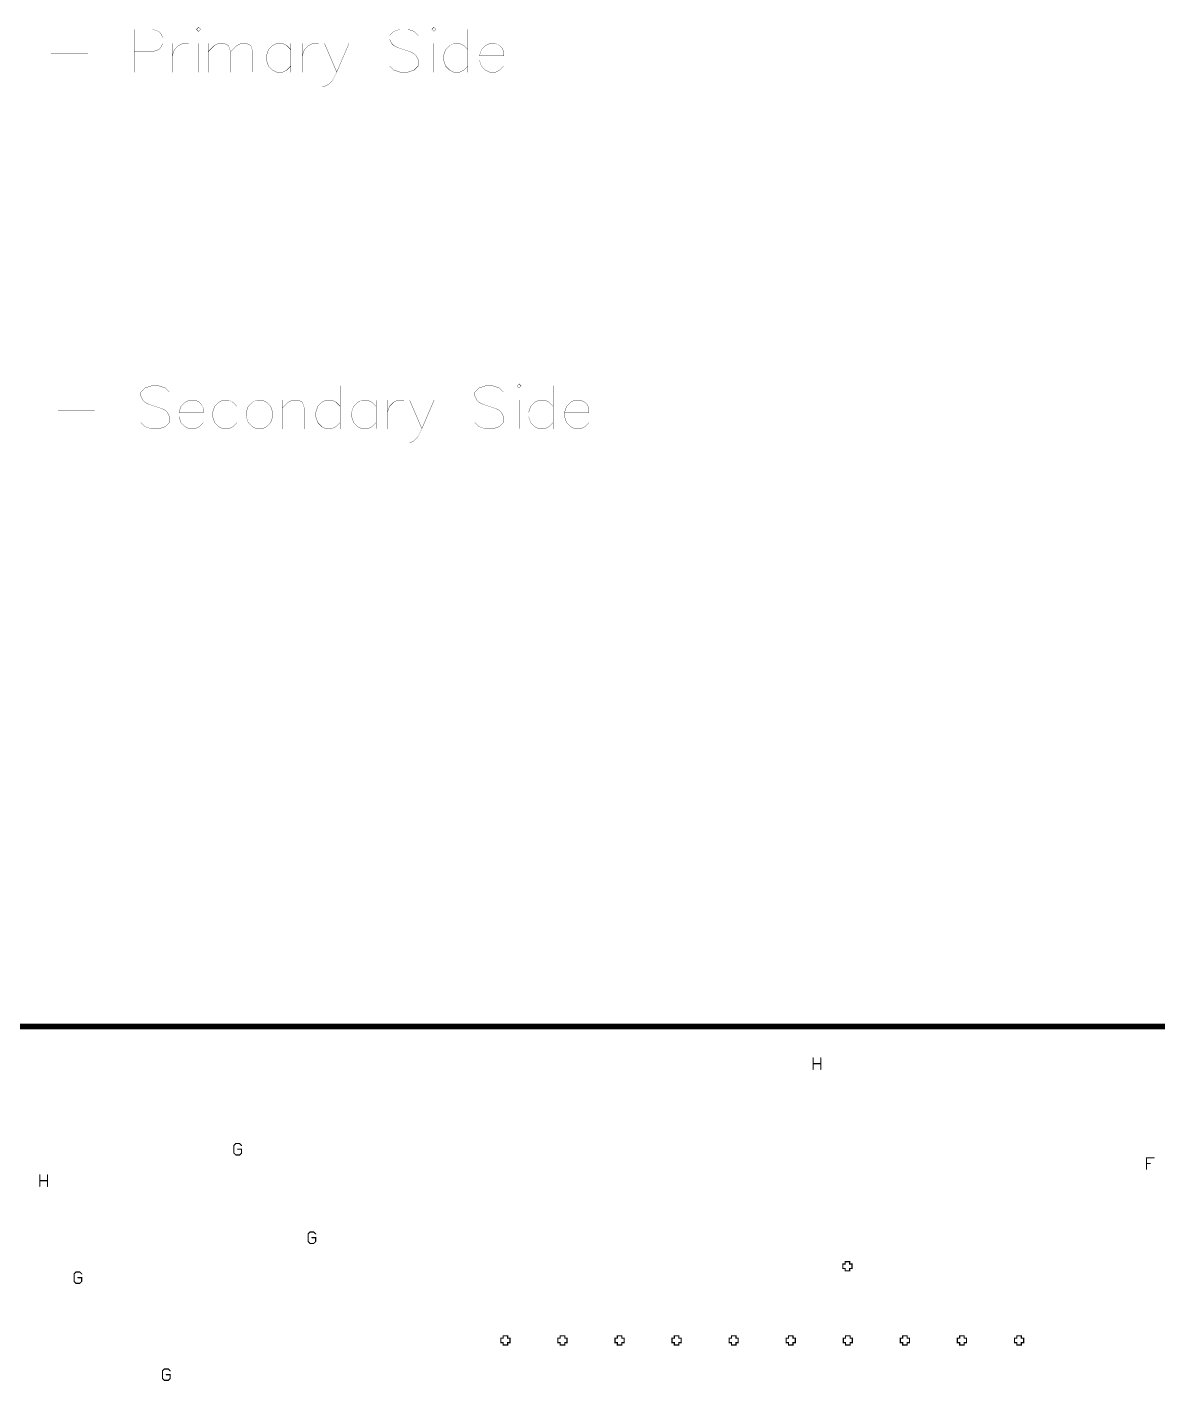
# Model space of a CAD drawing. Extents: x -9.8 to 23.3, y -7.1 to 14.3.
# Drawn here: x 4.498 to 6.479, y 6.579 to 8.952 of the extents above; entities that cross this region are included whole.
import ezdxf

# ---------------------------------------------------------------- set-up
doc = ezdxf.new("R2010")
doc.units = 0
doc.layers.add('2D_LINE_00', color=1, linetype='CONTINUOUS')

# ---------------------------------------------------------------- blocks, each defined once
blk = doc.blocks.new('DRAWING_14')
at = {"layer": '2D_LINE_00', "const_width": 0.01}
blk.add_lwpolyline([(0, 0), (11.23, 0)], dxfattribs=at)
blk = doc.blocks.new('SMOOTH_0$0005')
at = {"const_width": 0.00025}
blk.add_lwpolyline([(-0.0001, 0, 1), (0.0001, 0, 1)], format="xyb", close=True, dxfattribs=at)
blk = doc.blocks.new('DRAWING_3328')
at = {"layer": '2D_LINE_00', "const_width": 0.0005}
blk.add_lwpolyline([(0, 0), (0.06427, 0)], dxfattribs=at)
at = {"layer": '2D_LINE_00'}
for p in [(0, 0), (0.06427, 0)]:
    blk.add_blockref('SMOOTH_0$0005', p, dxfattribs=at)
blk = doc.blocks.new('DRAWING_3329')
at = {"layer": '2D_LINE_00', "const_width": 0.0005}
blk.add_lwpolyline([(0, 0), (-0.00714, 0.00714), (-0.01785, 0.01071), (-0.03213, 0.01071), (-0.04284, 0.00714), (-0.04999, 0), (-0.04999, -0.00714), (-0.04641, -0.01428), (-0.04284, -0.01786), (-0.0357, -0.02143), (-0.01428, -0.02857), (-0.00714, -0.03214), (-0.00357, -0.03571), (0, -0.04285), (0, -0.05356), (-0.00714, -0.0607), (-0.01785, -0.06428), (-0.03213, -0.06428), (-0.04284, -0.0607), (-0.04999, -0.05356)], dxfattribs=at)
at = {"layer": '2D_LINE_00'}
for p in [(-0.04999, 0), (-0.04284, 0.00714), (-0.03213, 0.01071), (-0.01785, 0.01071), (-0.00714, 0.00714), (0, 0), (-0.04999, -0.00714), (-0.04641, -0.01428), (-0.04284, -0.01786), (-0.0357, -0.02143), (-0.01428, -0.02857), (-0.00714, -0.03214), (-0.00357, -0.03571), (0, -0.04285), (-0.04999, -0.05356), (-0.04284, -0.0607), (-0.03213, -0.06428), (-0.01785, -0.06428), (-0.00714, -0.0607), (0, -0.05356)]:
    blk.add_blockref('SMOOTH_0$0005', p, dxfattribs=at)
blk = doc.blocks.new('DRAWING_3330')
at = {"layer": '2D_LINE_00', "const_width": 0.0005}
blk.add_lwpolyline([(0, 0), (0.04284, 0), (0.04284, 0.00714), (0.03927, 0.01428), (0.0357, 0.01785), (0.02856, 0.02143), (0.01785, 0.02143), (0.01071, 0.01785), (0.00357, 0.01071), (0, 0), (0, -0.00714), (0.00357, -0.01785), (0.01071, -0.02499), (0.01785, -0.02857), (0.02856, -0.02857), (0.0357, -0.02499), (0.04284, -0.01785)], dxfattribs=at)
at = {"layer": '2D_LINE_00'}
for p in [(0, 0), (0, 0), (0.00357, 0.01071), (0.01071, 0.01785), (0.01785, 0.02143), (0.02856, 0.02143), (0.0357, 0.01785), (0.03927, 0.01428), (0.04284, 0.00714), (0.04284, 0), (0, -0.00714), (0.00357, -0.01785), (0.04284, -0.01785), (0.01071, -0.02499), (0.01785, -0.02857), (0.02856, -0.02857), (0.0357, -0.02499)]:
    blk.add_blockref('SMOOTH_0$0005', p, dxfattribs=at)
blk = doc.blocks.new('DRAWING_3331')
at = {"layer": '2D_LINE_00', "const_width": 0.0005}
blk.add_lwpolyline([(0, 0), (-0.00714, 0.00714), (-0.01428, 0.01072), (-0.02499, 0.01072), (-0.03214, 0.00714), (-0.03928, 0), (-0.04285, -0.01071), (-0.04285, -0.01785), (-0.03928, -0.02856), (-0.03214, -0.0357), (-0.02499, -0.03928), (-0.01428, -0.03928), (-0.00714, -0.0357), (0, -0.02856)], dxfattribs=at)
at = {"layer": '2D_LINE_00'}
for p in [(-0.03928, 0), (-0.03214, 0.00714), (-0.02499, 0.01072), (-0.01428, 0.01072), (-0.00714, 0.00714), (0, 0), (-0.04285, -0.01071), (-0.04285, -0.01785), (-0.03928, -0.02856), (-0.03214, -0.0357), (-0.02499, -0.03928), (-0.01428, -0.03928), (-0.00714, -0.0357), (0, -0.02856)]:
    blk.add_blockref('SMOOTH_0$0005', p, dxfattribs=at)
blk = doc.blocks.new('DRAWING_3332')
at = {"layer": '2D_LINE_00', "const_width": 0.0005}
blk.add_lwpolyline([(0, 0), (-0.00714, -0.00358), (-0.01428, -0.01072), (-0.01785, -0.02143), (-0.01785, -0.02857), (-0.01428, -0.03928), (-0.00714, -0.04642), (0, -0.05), (0.01071, -0.05), (0.01786, -0.04642), (0.025, -0.03928), (0.02857, -0.02857), (0.02857, -0.02143), (0.025, -0.01072), (0.01786, -0.00358), (0.01071, 0), (0, 0)], dxfattribs=at)
at = {"layer": '2D_LINE_00'}
for p in [(0, 0), (0, 0), (0.01071, 0), (-0.01785, -0.02143), (-0.01428, -0.01072), (-0.00714, -0.00358), (0.01786, -0.00358), (0.025, -0.01072), (0.02857, -0.02143), (-0.01785, -0.02857), (-0.01428, -0.03928), (-0.00714, -0.04642), (0.01786, -0.04642), (0.025, -0.03928), (0.02857, -0.02857), (0, -0.05), (0.01071, -0.05)]:
    blk.add_blockref('SMOOTH_0$0005', p, dxfattribs=at)
blk = doc.blocks.new('DRAWING_3333')
at = {"layer": '2D_LINE_00', "const_width": 0.0005}
blk.add_lwpolyline([(0, 0), (0, -0.05)], dxfattribs=at)
at = {"layer": '2D_LINE_00'}
for p in [(0, 0), (0, -0.05)]:
    blk.add_blockref('SMOOTH_0$0005', p, dxfattribs=at)
blk = doc.blocks.new('DRAWING_3334')
at = {"layer": '2D_LINE_00', "const_width": 0.0005}
blk.add_lwpolyline([(0, 0), (0.01071, 0.01071), (0.01786, 0.01429), (0.02857, 0.01429), (0.03571, 0.01071), (0.03928, 0), (0.03928, -0.03571)], dxfattribs=at)
at = {"layer": '2D_LINE_00'}
for p in [(0, 0), (0.01071, 0.01071), (0.01786, 0.01429), (0.02857, 0.01429), (0.03571, 0.01071), (0.03928, 0), (0.03928, -0.03571)]:
    blk.add_blockref('SMOOTH_0$0005', p, dxfattribs=at)
blk = doc.blocks.new('DRAWING_3335')
at = {"layer": '2D_LINE_00', "const_width": 0.0005}
blk.add_lwpolyline([(0, 0), (0, -0.07499)], dxfattribs=at)
at = {"layer": '2D_LINE_00'}
for p in [(0, 0), (0, -0.07499)]:
    blk.add_blockref('SMOOTH_0$0005', p, dxfattribs=at)
blk = doc.blocks.new('DRAWING_3336')
at = {"layer": '2D_LINE_00', "const_width": 0.0005}
blk.add_lwpolyline([(0, 0), (-0.00715, 0.00714), (-0.01429, 0.01072), (-0.025, 0.01072), (-0.03214, 0.00714), (-0.03928, 0), (-0.04285, -0.01071), (-0.04285, -0.01785), (-0.03928, -0.02856), (-0.03214, -0.0357), (-0.025, -0.03928), (-0.01429, -0.03928), (-0.00715, -0.0357), (0, -0.02856)], dxfattribs=at)
at = {"layer": '2D_LINE_00'}
for p in [(-0.03928, 0), (-0.03214, 0.00714), (-0.025, 0.01072), (-0.01429, 0.01072), (-0.00715, 0.00714), (0, 0), (-0.04285, -0.01071), (-0.04285, -0.01785), (-0.03928, -0.02856), (-0.03214, -0.0357), (-0.025, -0.03928), (-0.01429, -0.03928), (-0.00715, -0.0357), (0, -0.02856)]:
    blk.add_blockref('SMOOTH_0$0005', p, dxfattribs=at)
blk = doc.blocks.new('DRAWING_3337')
at = {"layer": '2D_LINE_00', "const_width": 0.0005}
blk.add_lwpolyline([(0, 0), (0, -0.05)], dxfattribs=at)
at = {"layer": '2D_LINE_00'}
for p in [(0, 0), (0, -0.05)]:
    blk.add_blockref('SMOOTH_0$0005', p, dxfattribs=at)
blk = doc.blocks.new('DRAWING_3338')
at = {"layer": '2D_LINE_00', "const_width": 0.0005}
blk.add_lwpolyline([(0, 0), (-0.00714, 0.00714), (-0.01428, 0.01072), (-0.025, 0.01072), (-0.03214, 0.00714), (-0.03928, 0), (-0.04285, -0.01071), (-0.04285, -0.01785), (-0.03928, -0.02856), (-0.03214, -0.0357), (-0.025, -0.03928), (-0.01428, -0.03928), (-0.00714, -0.0357), (0, -0.02856)], dxfattribs=at)
at = {"layer": '2D_LINE_00'}
for p in [(-0.03928, 0), (-0.03214, 0.00714), (-0.025, 0.01072), (-0.01428, 0.01072), (-0.00714, 0.00714), (0, 0), (-0.04285, -0.01071), (-0.04285, -0.01785), (-0.03928, -0.02856), (-0.03214, -0.0357), (-0.025, -0.03928), (-0.01428, -0.03928), (-0.00714, -0.0357), (0, -0.02856)]:
    blk.add_blockref('SMOOTH_0$0005', p, dxfattribs=at)
blk = doc.blocks.new('DRAWING_3339')
at = {"layer": '2D_LINE_00', "const_width": 0.0005}
blk.add_lwpolyline([(0, 0), (0, -0.05)], dxfattribs=at)
at = {"layer": '2D_LINE_00'}
for p in [(0, 0), (0, -0.05)]:
    blk.add_blockref('SMOOTH_0$0005', p, dxfattribs=at)
blk = doc.blocks.new('DRAWING_3340')
at = {"layer": '2D_LINE_00', "const_width": 0.0005}
blk.add_lwpolyline([(0, 0), (0.00357, 0.01071), (0.01071, 0.01785), (0.01785, 0.02143), (0.02856, 0.02143)], dxfattribs=at)
at = {"layer": '2D_LINE_00'}
for p in [(0, 0), (0.00357, 0.01071), (0.01071, 0.01785), (0.01785, 0.02143), (0.02856, 0.02143)]:
    blk.add_blockref('SMOOTH_0$0005', p, dxfattribs=at)
blk = doc.blocks.new('DRAWING_3341')
at = {"layer": '2D_LINE_00', "const_width": 0.0005}
blk.add_lwpolyline([(0, 0), (0.02143, -0.05)], dxfattribs=at)
at = {"layer": '2D_LINE_00'}
for p in [(0, 0), (0.02143, -0.05)]:
    blk.add_blockref('SMOOTH_0$0005', p, dxfattribs=at)
blk = doc.blocks.new('DRAWING_3342')
at = {"layer": '2D_LINE_00', "const_width": 0.0005}
blk.add_lwpolyline([(0, 0), (-0.02142, -0.05), (-0.02856, -0.06428), (-0.0357, -0.07142), (-0.04285, -0.07499), (-0.04642, -0.07499)], dxfattribs=at)
at = {"layer": '2D_LINE_00'}
for p in [(0, 0), (-0.0357, -0.07142), (-0.02856, -0.06428), (-0.02142, -0.05), (-0.04642, -0.07499), (-0.04285, -0.07499)]:
    blk.add_blockref('SMOOTH_0$0005', p, dxfattribs=at)
blk = doc.blocks.new('DRAWING_3343')
at = {"layer": '2D_LINE_00', "const_width": 0.0005}
blk.add_lwpolyline([(0, 0), (-0.00715, 0.00714), (-0.01786, 0.01071), (-0.03214, 0.01071), (-0.04285, 0.00714), (-0.04999, 0), (-0.04999, -0.00714), (-0.04642, -0.01428), (-0.04285, -0.01786), (-0.03571, -0.02143), (-0.01429, -0.02857), (-0.00715, -0.03214), (-0.00358, -0.03571), (0, -0.04285), (0, -0.05356), (-0.00715, -0.0607), (-0.01786, -0.06428), (-0.03214, -0.06428), (-0.04285, -0.0607), (-0.04999, -0.05356)], dxfattribs=at)
at = {"layer": '2D_LINE_00'}
for p in [(-0.04999, 0), (-0.04285, 0.00714), (-0.03214, 0.01071), (-0.01786, 0.01071), (-0.00715, 0.00714), (0, 0), (-0.04999, -0.00714), (-0.04642, -0.01428), (-0.04285, -0.01786), (-0.03571, -0.02143), (-0.01429, -0.02857), (-0.00715, -0.03214), (-0.00358, -0.03571), (0, -0.04285), (-0.04999, -0.05356), (-0.04285, -0.0607), (-0.03214, -0.06428), (-0.01786, -0.06428), (-0.00715, -0.0607), (0, -0.05356)]:
    blk.add_blockref('SMOOTH_0$0005', p, dxfattribs=at)
blk = doc.blocks.new('DRAWING_3344')
at = {"layer": '2D_LINE_00', "const_width": 0.0005}
blk.add_lwpolyline([(0, 0), (0.00357, -0.00357), (0.00714, 0), (0.00357, 0.00357), (0, 0)], dxfattribs=at)
at = {"layer": '2D_LINE_00'}
for p in [(0, 0), (0, 0), (0.00357, 0.00357), (0.00714, 0), (0.00357, -0.00357)]:
    blk.add_blockref('SMOOTH_0$0005', p, dxfattribs=at)
blk = doc.blocks.new('DRAWING_3345')
at = {"layer": '2D_LINE_00', "const_width": 0.0005}
blk.add_lwpolyline([(0, 0), (0, -0.05)], dxfattribs=at)
at = {"layer": '2D_LINE_00'}
for p in [(0, 0), (0, -0.05)]:
    blk.add_blockref('SMOOTH_0$0005', p, dxfattribs=at)
blk = doc.blocks.new('DRAWING_3346')
at = {"layer": '2D_LINE_00', "const_width": 0.0005}
blk.add_lwpolyline([(0, 0), (0, -0.07499)], dxfattribs=at)
at = {"layer": '2D_LINE_00'}
for p in [(0, 0), (0, -0.07499)]:
    blk.add_blockref('SMOOTH_0$0005', p, dxfattribs=at)
blk = doc.blocks.new('DRAWING_3347')
at = {"layer": '2D_LINE_00', "const_width": 0.0005}
blk.add_lwpolyline([(0, 0), (-0.00714, 0.00714), (-0.01428, 0.01072), (-0.025, 0.01072), (-0.03214, 0.00714), (-0.03928, 0), (-0.04285, -0.01071), (-0.04285, -0.01785), (-0.03928, -0.02856), (-0.03214, -0.0357), (-0.025, -0.03928), (-0.01428, -0.03928), (-0.00714, -0.0357), (0, -0.02856)], dxfattribs=at)
at = {"layer": '2D_LINE_00'}
for p in [(-0.03928, 0), (-0.03214, 0.00714), (-0.025, 0.01072), (-0.01428, 0.01072), (-0.00714, 0.00714), (0, 0), (-0.04285, -0.01071), (-0.04285, -0.01785), (-0.03928, -0.02856), (-0.03214, -0.0357), (-0.025, -0.03928), (-0.01428, -0.03928), (-0.00714, -0.0357), (0, -0.02856)]:
    blk.add_blockref('SMOOTH_0$0005', p, dxfattribs=at)
blk = doc.blocks.new('DRAWING_3348')
at = {"layer": '2D_LINE_00', "const_width": 0.0005}
blk.add_lwpolyline([(0, 0), (0.04284, 0), (0.04284, 0.00714), (0.03927, 0.01428), (0.0357, 0.01785), (0.02856, 0.02143), (0.01785, 0.02143), (0.01071, 0.01785), (0.00357, 0.01071), (0, 0), (0, -0.00714), (0.00357, -0.01785), (0.01071, -0.02499), (0.01785, -0.02857), (0.02856, -0.02857), (0.0357, -0.02499), (0.04284, -0.01785)], dxfattribs=at)
at = {"layer": '2D_LINE_00'}
for p in [(0, 0), (0, 0), (0.00357, 0.01071), (0.01071, 0.01785), (0.01785, 0.02143), (0.02856, 0.02143), (0.0357, 0.01785), (0.03927, 0.01428), (0.04284, 0.00714), (0.04284, 0), (0, -0.00714), (0.00357, -0.01785), (0.04284, -0.01785), (0.01071, -0.02499), (0.01785, -0.02857), (0.02856, -0.02857), (0.0357, -0.02499)]:
    blk.add_blockref('SMOOTH_0$0005', p, dxfattribs=at)
blk = doc.blocks.new('DRAWING_3438')
at = {"layer": '2D_LINE_00', "const_width": 0.0005}
blk.add_lwpolyline([(0, 0), (0.06427, 0)], dxfattribs=at)
at = {"layer": '2D_LINE_00'}
for p in [(0, 0), (0.06427, 0)]:
    blk.add_blockref('SMOOTH_0$0005', p, dxfattribs=at)
blk = doc.blocks.new('DRAWING_3439')
at = {"layer": '2D_LINE_00', "const_width": 0.0005}
blk.add_lwpolyline([(0, 0), (0.03214, 0), (0.04285, 0.00357), (0.04642, 0.00714), (0.04999, 0.01429), (0.04999, 0.025), (0.04642, 0.03214), (0.04285, 0.03571), (0.03214, 0.03928), (0, 0.03928), (0, -0.03571)], dxfattribs=at)
at = {"layer": '2D_LINE_00'}
for p in [(0, 0.03928), (0.03214, 0.03928), (0.04285, 0.03571), (0.04642, 0.03214), (0.04999, 0.025), (0, 0), (0.03214, 0), (0.04285, 0.00357), (0.04642, 0.00714), (0.04999, 0.01429), (0, -0.03571)]:
    blk.add_blockref('SMOOTH_0$0005', p, dxfattribs=at)
blk = doc.blocks.new('DRAWING_3440')
at = {"layer": '2D_LINE_00', "const_width": 0.0005}
blk.add_lwpolyline([(0, 0), (0, -0.05)], dxfattribs=at)
at = {"layer": '2D_LINE_00'}
for p in [(0, 0), (0, -0.05)]:
    blk.add_blockref('SMOOTH_0$0005', p, dxfattribs=at)
blk = doc.blocks.new('DRAWING_3441')
at = {"layer": '2D_LINE_00', "const_width": 0.0005}
blk.add_lwpolyline([(0, 0), (0.00357, 0.01071), (0.01071, 0.01785), (0.01786, 0.02143), (0.02857, 0.02143)], dxfattribs=at)
at = {"layer": '2D_LINE_00'}
for p in [(0, 0), (0.00357, 0.01071), (0.01071, 0.01785), (0.01786, 0.02143), (0.02857, 0.02143)]:
    blk.add_blockref('SMOOTH_0$0005', p, dxfattribs=at)
blk = doc.blocks.new('DRAWING_3442')
at = {"layer": '2D_LINE_00', "const_width": 0.0005}
blk.add_lwpolyline([(0, 0), (0.00358, -0.00357), (0.00714, 0), (0.00358, 0.00357), (0, 0)], dxfattribs=at)
at = {"layer": '2D_LINE_00'}
for p in [(0, 0), (0, 0), (0.00358, 0.00357), (0.00714, 0), (0.00358, -0.00357)]:
    blk.add_blockref('SMOOTH_0$0005', p, dxfattribs=at)
blk = doc.blocks.new('DRAWING_3443')
at = {"layer": '2D_LINE_00', "const_width": 0.0005}
blk.add_lwpolyline([(0, 0), (0, -0.05)], dxfattribs=at)
at = {"layer": '2D_LINE_00'}
for p in [(0, 0), (0, -0.05)]:
    blk.add_blockref('SMOOTH_0$0005', p, dxfattribs=at)
blk = doc.blocks.new('DRAWING_3444')
at = {"layer": '2D_LINE_00', "const_width": 0.0005}
blk.add_lwpolyline([(0, 0), (0, -0.05)], dxfattribs=at)
at = {"layer": '2D_LINE_00'}
for p in [(0, 0), (0, -0.05)]:
    blk.add_blockref('SMOOTH_0$0005', p, dxfattribs=at)
blk = doc.blocks.new('DRAWING_3445')
at = {"layer": '2D_LINE_00', "const_width": 0.0005}
blk.add_lwpolyline([(0, 0), (0.01071, 0.01071), (0.01785, 0.01429), (0.02856, 0.01429), (0.0357, 0.01071), (0.03927, 0), (0.03927, -0.03571)], dxfattribs=at)
at = {"layer": '2D_LINE_00'}
for p in [(0, 0), (0.01071, 0.01071), (0.01785, 0.01429), (0.02856, 0.01429), (0.0357, 0.01071), (0.03927, 0), (0.03927, -0.03571)]:
    blk.add_blockref('SMOOTH_0$0005', p, dxfattribs=at)
blk = doc.blocks.new('DRAWING_3446')
at = {"layer": '2D_LINE_00', "const_width": 0.0005}
blk.add_lwpolyline([(0, 0), (0.01072, 0.01071), (0.01786, 0.01429), (0.02857, 0.01429), (0.03571, 0.01071), (0.03928, 0), (0.03928, -0.03571)], dxfattribs=at)
at = {"layer": '2D_LINE_00'}
for p in [(0, 0), (0.01072, 0.01071), (0.01786, 0.01429), (0.02857, 0.01429), (0.03571, 0.01071), (0.03928, 0), (0.03928, -0.03571)]:
    blk.add_blockref('SMOOTH_0$0005', p, dxfattribs=at)
blk = doc.blocks.new('DRAWING_3447')
at = {"layer": '2D_LINE_00', "const_width": 0.0005}
blk.add_lwpolyline([(0, 0), (0, -0.05)], dxfattribs=at)
at = {"layer": '2D_LINE_00'}
for p in [(0, 0), (0, -0.05)]:
    blk.add_blockref('SMOOTH_0$0005', p, dxfattribs=at)
blk = doc.blocks.new('DRAWING_3448')
at = {"layer": '2D_LINE_00', "const_width": 0.0005}
blk.add_lwpolyline([(0, 0), (-0.00715, 0.00714), (-0.01429, 0.01072), (-0.025, 0.01072), (-0.03214, 0.00714), (-0.03928, 0), (-0.04285, -0.01071), (-0.04285, -0.01785), (-0.03928, -0.02856), (-0.03214, -0.0357), (-0.025, -0.03928), (-0.01429, -0.03928), (-0.00715, -0.0357), (0, -0.02856)], dxfattribs=at)
at = {"layer": '2D_LINE_00'}
for p in [(-0.03928, 0), (-0.03214, 0.00714), (-0.025, 0.01072), (-0.01429, 0.01072), (-0.00715, 0.00714), (0, 0), (-0.04285, -0.01071), (-0.04285, -0.01785), (-0.03928, -0.02856), (-0.03214, -0.0357), (-0.025, -0.03928), (-0.01429, -0.03928), (-0.00715, -0.0357), (0, -0.02856)]:
    blk.add_blockref('SMOOTH_0$0005', p, dxfattribs=at)
blk = doc.blocks.new('DRAWING_3449')
at = {"layer": '2D_LINE_00', "const_width": 0.0005}
blk.add_lwpolyline([(0, 0), (0, -0.05)], dxfattribs=at)
at = {"layer": '2D_LINE_00'}
for p in [(0, 0), (0, -0.05)]:
    blk.add_blockref('SMOOTH_0$0005', p, dxfattribs=at)
blk = doc.blocks.new('DRAWING_3450')
at = {"layer": '2D_LINE_00', "const_width": 0.0005}
blk.add_lwpolyline([(0, 0), (0.00357, 0.01071), (0.01071, 0.01785), (0.01785, 0.02143), (0.02857, 0.02143)], dxfattribs=at)
at = {"layer": '2D_LINE_00'}
for p in [(0, 0), (0.00357, 0.01071), (0.01071, 0.01785), (0.01785, 0.02143), (0.02857, 0.02143)]:
    blk.add_blockref('SMOOTH_0$0005', p, dxfattribs=at)
blk = doc.blocks.new('DRAWING_3451')
at = {"layer": '2D_LINE_00', "const_width": 0.0005}
blk.add_lwpolyline([(0, 0), (0.02143, -0.05)], dxfattribs=at)
at = {"layer": '2D_LINE_00'}
for p in [(0, 0), (0.02143, -0.05)]:
    blk.add_blockref('SMOOTH_0$0005', p, dxfattribs=at)
blk = doc.blocks.new('DRAWING_3452')
at = {"layer": '2D_LINE_00', "const_width": 0.0005}
blk.add_lwpolyline([(0, 0), (-0.02142, -0.05), (-0.02857, -0.06428), (-0.03571, -0.07142), (-0.04285, -0.07499), (-0.04642, -0.07499)], dxfattribs=at)
at = {"layer": '2D_LINE_00'}
for p in [(0, 0), (-0.03571, -0.07142), (-0.02857, -0.06428), (-0.02142, -0.05), (-0.04642, -0.07499), (-0.04285, -0.07499)]:
    blk.add_blockref('SMOOTH_0$0005', p, dxfattribs=at)
blk = doc.blocks.new('DRAWING_3453')
at = {"layer": '2D_LINE_00', "const_width": 0.0005}
blk.add_lwpolyline([(0, 0), (-0.00714, 0.00714), (-0.01785, 0.01071), (-0.03213, 0.01071), (-0.04285, 0.00714), (-0.04999, 0), (-0.04999, -0.00714), (-0.04642, -0.01428), (-0.04285, -0.01786), (-0.03571, -0.02143), (-0.01428, -0.02857), (-0.00714, -0.03214), (-0.00357, -0.03571), (0, -0.04285), (0, -0.05356), (-0.00714, -0.0607), (-0.01785, -0.06428), (-0.03213, -0.06428), (-0.04285, -0.0607), (-0.04999, -0.05356)], dxfattribs=at)
at = {"layer": '2D_LINE_00'}
for p in [(-0.04999, 0), (-0.04285, 0.00714), (-0.03213, 0.01071), (-0.01785, 0.01071), (-0.00714, 0.00714), (0, 0), (-0.04999, -0.00714), (-0.04642, -0.01428), (-0.04285, -0.01786), (-0.03571, -0.02143), (-0.01428, -0.02857), (-0.00714, -0.03214), (-0.00357, -0.03571), (0, -0.04285), (-0.04999, -0.05356), (-0.04285, -0.0607), (-0.03213, -0.06428), (-0.01785, -0.06428), (-0.00714, -0.0607), (0, -0.05356)]:
    blk.add_blockref('SMOOTH_0$0005', p, dxfattribs=at)
blk = doc.blocks.new('DRAWING_3454')
at = {"layer": '2D_LINE_00', "const_width": 0.0005}
blk.add_lwpolyline([(0, 0), (0.00358, -0.00357), (0.00715, 0), (0.00358, 0.00357), (0, 0)], dxfattribs=at)
at = {"layer": '2D_LINE_00'}
for p in [(0, 0), (0, 0), (0.00358, 0.00357), (0.00715, 0), (0.00358, -0.00357)]:
    blk.add_blockref('SMOOTH_0$0005', p, dxfattribs=at)
blk = doc.blocks.new('DRAWING_3455')
at = {"layer": '2D_LINE_00', "const_width": 0.0005}
blk.add_lwpolyline([(0, 0), (0, -0.05)], dxfattribs=at)
at = {"layer": '2D_LINE_00'}
for p in [(0, 0), (0, -0.05)]:
    blk.add_blockref('SMOOTH_0$0005', p, dxfattribs=at)
blk = doc.blocks.new('DRAWING_3456')
at = {"layer": '2D_LINE_00', "const_width": 0.0005}
blk.add_lwpolyline([(0, 0), (0, -0.07499)], dxfattribs=at)
at = {"layer": '2D_LINE_00'}
for p in [(0, 0), (0, -0.07499)]:
    blk.add_blockref('SMOOTH_0$0005', p, dxfattribs=at)
blk = doc.blocks.new('DRAWING_3457')
at = {"layer": '2D_LINE_00', "const_width": 0.0005}
blk.add_lwpolyline([(0, 0), (-0.00714, 0.00714), (-0.01429, 0.01072), (-0.025, 0.01072), (-0.03214, 0.00714), (-0.03928, 0), (-0.04285, -0.01071), (-0.04285, -0.01785), (-0.03928, -0.02856), (-0.03214, -0.0357), (-0.025, -0.03928), (-0.01429, -0.03928), (-0.00714, -0.0357), (0, -0.02856)], dxfattribs=at)
at = {"layer": '2D_LINE_00'}
for p in [(-0.03928, 0), (-0.03214, 0.00714), (-0.025, 0.01072), (-0.01429, 0.01072), (-0.00714, 0.00714), (0, 0), (-0.04285, -0.01071), (-0.04285, -0.01785), (-0.03928, -0.02856), (-0.03214, -0.0357), (-0.025, -0.03928), (-0.01429, -0.03928), (-0.00714, -0.0357), (0, -0.02856)]:
    blk.add_blockref('SMOOTH_0$0005', p, dxfattribs=at)
blk = doc.blocks.new('DRAWING_3458')
at = {"layer": '2D_LINE_00', "const_width": 0.0005}
blk.add_lwpolyline([(0, 0), (0.04285, 0), (0.04285, 0.00714), (0.03928, 0.01428), (0.03571, 0.01785), (0.02857, 0.02143), (0.01785, 0.02143), (0.01071, 0.01785), (0.00357, 0.01071), (0, 0), (0, -0.00714), (0.00357, -0.01785), (0.01071, -0.02499), (0.01785, -0.02857), (0.02857, -0.02857), (0.03571, -0.02499), (0.04285, -0.01785)], dxfattribs=at)
at = {"layer": '2D_LINE_00'}
for p in [(0, 0), (0, 0), (0.00357, 0.01071), (0.01071, 0.01785), (0.01785, 0.02143), (0.02857, 0.02143), (0.03571, 0.01785), (0.03928, 0.01428), (0.04285, 0.00714), (0.04285, 0), (0, -0.00714), (0.00357, -0.01785), (0.04285, -0.01785), (0.01071, -0.02499), (0.01785, -0.02857), (0.02857, -0.02857), (0.03571, -0.02499)]:
    blk.add_blockref('SMOOTH_0$0005', p, dxfattribs=at)
blk = doc.blocks.new('SMOOTH_0$002')
at = {"const_width": 0.001}
blk.add_lwpolyline([(-0.0005, 0, 1), (0.0005, 0, 1)], format="xyb", close=True, dxfattribs=at)
blk = doc.blocks.new('DRAWING_3616')
at = {"layer": '2D_LINE_00', "const_width": 0.002}
blk.add_lwpolyline([(0, 0), (-0.01333, 0), (-0.01333, -0.00999), (-0.00667, -0.00999), (-0.01333, -0.00999), (-0.01333, -0.01999)], dxfattribs=at)
at = {"layer": '2D_LINE_00'}
for p in [(-0.01333, 0), (0, 0), (-0.01333, -0.00999), (-0.01333, -0.00999), (-0.01333, -0.01999), (-0.00667, -0.00999)]:
    blk.add_blockref('SMOOTH_0$002', p, dxfattribs=at)
blk = doc.blocks.new('DRAWING_3629')
at = {"layer": '2D_LINE_00', "const_width": 0.002}
blk.add_lwpolyline([(0, 0), (0, -0.004), (0.008, -0.004), (0.008, 0), (0.012, 0), (0.012, 0.008), (0.008, 0.008), (0.008, 0.012), (0, 0.012), (0, 0.008), (-0.004, 0.008), (-0.004, 0), (0, 0)], dxfattribs=at)
at = {"layer": '2D_LINE_00'}
for p in [(-0.004, 0.008), (-0.004, 0), (0, 0.012), (0, 0.008), (0, 0), (0, 0), (0.008, 0.012), (0.008, 0.008), (0.008, 0), (0.012, 0.008), (0.012, 0), (0, -0.004), (0.008, -0.004)]:
    blk.add_blockref('SMOOTH_0$002', p, dxfattribs=at)
blk = doc.blocks.new('DRAWING_3630')
at = {"layer": '2D_LINE_00', "const_width": 0.002}
blk.add_lwpolyline([(0, 0), (0, -0.004), (0.008, -0.004), (0.008, 0), (0.012, 0), (0.012, 0.008), (0.008, 0.008), (0.008, 0.012), (0, 0.012), (0, 0.008), (-0.004, 0.008), (-0.004, 0), (0, 0)], dxfattribs=at)
at = {"layer": '2D_LINE_00'}
for p in [(-0.004, 0.008), (-0.004, 0), (0, 0.012), (0, 0.008), (0, 0), (0, 0), (0.008, 0.012), (0.008, 0.008), (0.008, 0), (0.012, 0.008), (0.012, 0), (0, -0.004), (0.008, -0.004)]:
    blk.add_blockref('SMOOTH_0$002', p, dxfattribs=at)
blk = doc.blocks.new('DRAWING_3631')
at = {"layer": '2D_LINE_00', "const_width": 0.002}
blk.add_lwpolyline([(0, 0), (0, -0.004), (0.008, -0.004), (0.008, 0), (0.012, 0), (0.012, 0.008), (0.008, 0.008), (0.008, 0.012), (0, 0.012), (0, 0.008), (-0.004, 0.008), (-0.004, 0), (0, 0)], dxfattribs=at)
at = {"layer": '2D_LINE_00'}
for p in [(-0.004, 0.008), (-0.004, 0), (0, 0.012), (0, 0.008), (0, 0), (0, 0), (0.008, 0.012), (0.008, 0.008), (0.008, 0), (0.012, 0.008), (0.012, 0), (0, -0.004), (0.008, -0.004)]:
    blk.add_blockref('SMOOTH_0$002', p, dxfattribs=at)
blk = doc.blocks.new('DRAWING_3632')
at = {"layer": '2D_LINE_00', "const_width": 0.002}
blk.add_lwpolyline([(0, 0), (0, -0.004), (0.008, -0.004), (0.008, 0), (0.012, 0), (0.012, 0.008), (0.008, 0.008), (0.008, 0.012), (0, 0.012), (0, 0.008), (-0.004, 0.008), (-0.004, 0), (0, 0)], dxfattribs=at)
at = {"layer": '2D_LINE_00'}
for p in [(-0.004, 0.008), (-0.004, 0), (0, 0.012), (0, 0.008), (0, 0), (0, 0), (0.008, 0.012), (0.008, 0.008), (0.008, 0), (0.012, 0.008), (0.012, 0), (0, -0.004), (0.008, -0.004)]:
    blk.add_blockref('SMOOTH_0$002', p, dxfattribs=at)
blk = doc.blocks.new('DRAWING_3633')
at = {"layer": '2D_LINE_00', "const_width": 0.002}
blk.add_lwpolyline([(0, 0), (0, -0.004), (0.008, -0.004), (0.008, 0), (0.012, 0), (0.012, 0.008), (0.008, 0.008), (0.008, 0.012), (0, 0.012), (0, 0.008), (-0.004, 0.008), (-0.004, 0), (0, 0)], dxfattribs=at)
at = {"layer": '2D_LINE_00'}
for p in [(-0.004, 0.008), (-0.004, 0), (0, 0.012), (0, 0.008), (0, 0), (0, 0), (0.008, 0.012), (0.008, 0.008), (0.008, 0), (0.012, 0.008), (0.012, 0), (0, -0.004), (0.008, -0.004)]:
    blk.add_blockref('SMOOTH_0$002', p, dxfattribs=at)
blk = doc.blocks.new('DRAWING_3634')
at = {"layer": '2D_LINE_00', "const_width": 0.002}
blk.add_lwpolyline([(0, 0), (0, -0.004), (0.008, -0.004), (0.008, 0), (0.012, 0), (0.012, 0.008), (0.008, 0.008), (0.008, 0.012), (0, 0.012), (0, 0.008), (-0.004, 0.008), (-0.004, 0), (0, 0)], dxfattribs=at)
at = {"layer": '2D_LINE_00'}
for p in [(-0.004, 0.008), (-0.004, 0), (0, 0.012), (0, 0.008), (0, 0), (0, 0), (0.008, 0.012), (0.008, 0.008), (0.008, 0), (0.012, 0.008), (0.012, 0), (0, -0.004), (0.008, -0.004)]:
    blk.add_blockref('SMOOTH_0$002', p, dxfattribs=at)
blk = doc.blocks.new('DRAWING_3635')
at = {"layer": '2D_LINE_00', "const_width": 0.002}
blk.add_lwpolyline([(0, 0), (0, -0.004), (0.008, -0.004), (0.008, 0), (0.012, 0), (0.012, 0.008), (0.008, 0.008), (0.008, 0.012), (0, 0.012), (0, 0.008), (-0.004, 0.008), (-0.004, 0), (0, 0)], dxfattribs=at)
at = {"layer": '2D_LINE_00'}
for p in [(-0.004, 0.008), (-0.004, 0), (0, 0.012), (0, 0.008), (0, 0), (0, 0), (0.008, 0.012), (0.008, 0.008), (0.008, 0), (0.012, 0.008), (0.012, 0), (0, -0.004), (0.008, -0.004)]:
    blk.add_blockref('SMOOTH_0$002', p, dxfattribs=at)
blk = doc.blocks.new('DRAWING_3636')
at = {"layer": '2D_LINE_00', "const_width": 0.002}
blk.add_lwpolyline([(0, 0), (0, -0.004), (0.008, -0.004), (0.008, 0), (0.012, 0), (0.012, 0.008), (0.008, 0.008), (0.008, 0.012), (0, 0.012), (0, 0.008), (-0.004, 0.008), (-0.004, 0), (0, 0)], dxfattribs=at)
at = {"layer": '2D_LINE_00'}
for p in [(-0.004, 0.008), (-0.004, 0), (0, 0.012), (0, 0.008), (0, 0), (0, 0), (0.008, 0.012), (0.008, 0.008), (0.008, 0), (0.012, 0.008), (0.012, 0), (0, -0.004), (0.008, -0.004)]:
    blk.add_blockref('SMOOTH_0$002', p, dxfattribs=at)
blk = doc.blocks.new('DRAWING_3637')
at = {"layer": '2D_LINE_00', "const_width": 0.002}
blk.add_lwpolyline([(0, 0), (0, -0.004), (0.008, -0.004), (0.008, 0), (0.012, 0), (0.012, 0.008), (0.008, 0.008), (0.008, 0.012), (0, 0.012), (0, 0.008), (-0.004, 0.008), (-0.004, 0), (0, 0)], dxfattribs=at)
at = {"layer": '2D_LINE_00'}
for p in [(-0.004, 0.008), (-0.004, 0), (0, 0.012), (0, 0.008), (0, 0), (0, 0), (0.008, 0.012), (0.008, 0.008), (0.008, 0), (0.012, 0.008), (0.012, 0), (0, -0.004), (0.008, -0.004)]:
    blk.add_blockref('SMOOTH_0$002', p, dxfattribs=at)
blk = doc.blocks.new('DRAWING_3638')
at = {"layer": '2D_LINE_00', "const_width": 0.002}
blk.add_lwpolyline([(0, 0), (0, -0.004), (0.008, -0.004), (0.008, 0), (0.012, 0), (0.012, 0.008), (0.008, 0.008), (0.008, 0.012), (0, 0.012), (0, 0.008), (-0.004, 0.008), (-0.004, 0), (0, 0)], dxfattribs=at)
at = {"layer": '2D_LINE_00'}
for p in [(-0.004, 0.008), (-0.004, 0), (0, 0.012), (0, 0.008), (0, 0), (0, 0), (0.008, 0.012), (0.008, 0.008), (0.008, 0), (0.012, 0.008), (0.012, 0), (0, -0.004), (0.008, -0.004)]:
    blk.add_blockref('SMOOTH_0$002', p, dxfattribs=at)
blk = doc.blocks.new('DRAWING_3684')
at = {"layer": '2D_LINE_00', "const_width": 0.002}
blk.add_lwpolyline([(0, 0), (0, -0.004), (0.008, -0.004), (0.008, 0), (0.012, 0), (0.012, 0.008), (0.008, 0.008), (0.008, 0.012), (0, 0.012), (0, 0.008), (-0.004, 0.008), (-0.004, 0), (0, 0)], dxfattribs=at)
at = {"layer": '2D_LINE_00'}
for p in [(-0.004, 0.008), (-0.004, 0), (0, 0.012), (0, 0.008), (0, 0), (0, 0), (0.008, 0.012), (0.008, 0.008), (0.008, 0), (0.012, 0.008), (0.012, 0), (0, -0.004), (0.008, -0.004)]:
    blk.add_blockref('SMOOTH_0$002', p, dxfattribs=at)
blk = doc.blocks.new('DRAWING_3696')
at = {"layer": '2D_LINE_00', "const_width": 0.002}
blk.add_lwpolyline([(0, 0), (0, -0.01999), (0, -0.00999), (0.01333, -0.00999), (0.01333, 0), (0.01333, -0.01999)], dxfattribs=at)
at = {"layer": '2D_LINE_00'}
for p in [(0, 0), (0.01333, 0), (0, -0.00999), (0, -0.01999), (0.01333, -0.00999), (0.01333, -0.01999)]:
    blk.add_blockref('SMOOTH_0$002', p, dxfattribs=at)
blk = doc.blocks.new('DRAWING_3700')
at = {"layer": '2D_LINE_00', "const_width": 0.002}
blk.add_lwpolyline([(0, 0), (0, -0.01999), (0, -0.00999), (0.01333, -0.00999), (0.01333, 0), (0.01333, -0.01999)], dxfattribs=at)
at = {"layer": '2D_LINE_00'}
for p in [(0, 0), (0.01333, 0), (0, -0.00999), (0, -0.01999), (0.01333, -0.00999), (0.01333, -0.01999)]:
    blk.add_blockref('SMOOTH_0$002', p, dxfattribs=at)
blk = doc.blocks.new('DRAWING_3734')
at = {"layer": '2D_LINE_00', "const_width": 0.002}
blk.add_lwpolyline([(0, 0), (-0.00333, 0.00333), (-0.01, 0.00333), (-0.01333, 0), (-0.01333, -0.01333), (-0.01, -0.01666), (-0.00333, -0.01666), (0, -0.01333), (0, -0.00666), (-0.00667, -0.00666)], dxfattribs=at)
at = {"layer": '2D_LINE_00'}
for p in [(-0.01333, 0), (-0.01, 0.00333), (-0.00333, 0.00333), (0, 0), (-0.01333, -0.01333), (-0.01, -0.01666), (-0.00667, -0.00666), (-0.00333, -0.01666), (0, -0.00666), (0, -0.01333)]:
    blk.add_blockref('SMOOTH_0$002', p, dxfattribs=at)
blk = doc.blocks.new('DRAWING_4008')
at = {"layer": '2D_LINE_00', "const_width": 0.002}
blk.add_lwpolyline([(0, 0), (-0.00333, 0.00333), (-0.01, 0.00333), (-0.01333, 0), (-0.01333, -0.01333), (-0.01, -0.01666), (-0.00333, -0.01666), (0, -0.01333), (0, -0.00666), (-0.00667, -0.00666)], dxfattribs=at)
at = {"layer": '2D_LINE_00'}
for p in [(-0.01333, 0), (-0.01, 0.00333), (-0.00333, 0.00333), (0, 0), (-0.01333, -0.01333), (-0.01, -0.01666), (-0.00667, -0.00666), (-0.00333, -0.01666), (0, -0.00666), (0, -0.01333)]:
    blk.add_blockref('SMOOTH_0$002', p, dxfattribs=at)
blk = doc.blocks.new('DRAWING_4012')
at = {"layer": '2D_LINE_00', "const_width": 0.002}
blk.add_lwpolyline([(0, 0), (-0.00333, 0.00333), (-0.01, 0.00333), (-0.01333, 0), (-0.01333, -0.01333), (-0.01, -0.01666), (-0.00333, -0.01666), (0, -0.01333), (0, -0.00666), (-0.00667, -0.00666)], dxfattribs=at)
at = {"layer": '2D_LINE_00'}
for p in [(-0.01333, 0), (-0.01, 0.00333), (-0.00333, 0.00333), (0, 0), (-0.01333, -0.01333), (-0.01, -0.01666), (-0.00667, -0.00666), (-0.00333, -0.01666), (0, -0.00666), (0, -0.01333)]:
    blk.add_blockref('SMOOTH_0$002', p, dxfattribs=at)
blk = doc.blocks.new('DRAWING_4015')
at = {"layer": '2D_LINE_00', "const_width": 0.002}
blk.add_lwpolyline([(0, 0), (-0.00333, 0.00333), (-0.01, 0.00333), (-0.01333, 0), (-0.01333, -0.01333), (-0.01, -0.01666), (-0.00333, -0.01666), (0, -0.01333), (0, -0.00666), (-0.00667, -0.00666)], dxfattribs=at)
at = {"layer": '2D_LINE_00'}
for p in [(-0.01333, 0), (-0.01, 0.00333), (-0.00333, 0.00333), (0, 0), (-0.01333, -0.01333), (-0.01, -0.01666), (-0.00667, -0.00666), (-0.00333, -0.01666), (0, -0.00666), (0, -0.01333)]:
    blk.add_blockref('SMOOTH_0$002', p, dxfattribs=at)

msp = doc.modelspace()

# ---------------------------------------------------------------- block references
for name, p in [('DRAWING_3439', (4.68523, 8.90843)), ('DRAWING_3442', (4.79449, 8.94771)), ('DRAWING_3453', (5.18298, 8.937)), ('DRAWING_3454', (5.2069, 8.94771)), ('DRAWING_3456', (5.27011, 8.94771)), ('DRAWING_3440', (4.752, 8.92272)), ('DRAWING_3441', (4.752, 8.90129)), ('DRAWING_3443', (4.79807, 8.92272)), ('DRAWING_3444', (4.81485, 8.92272)), ('DRAWING_3445', (4.81485, 8.90843)), ('DRAWING_3446', (4.85412, 8.90843)), ('DRAWING_3448', (4.95982, 8.912)), ('DRAWING_3447', (4.95982, 8.92272)), ('DRAWING_3449', (4.97981, 8.92272)), ('DRAWING_3450', (4.97981, 8.90129)), ('DRAWING_3452', (5.06158, 8.92272)), ('DRAWING_3451', (5.01873, 8.92272)), ('DRAWING_3455', (5.21048, 8.92272)), ('DRAWING_3457', (5.27011, 8.912)), ('DRAWING_3458', (5.2901, 8.90129)), ('DRAWING_3438', (4.53991, 8.90486)), ('DRAWING_3329', (4.747, 8.312)), ('DRAWING_3335', (5.04623, 8.32271)), ('DRAWING_3343', (5.33224, 8.312)), ('DRAWING_3344', (5.35616, 8.32271)), ('DRAWING_3346', (5.41936, 8.32271)), ('DRAWING_3330', (4.76379, 8.27629)), ('DRAWING_3331', (4.86555, 8.287)), ('DRAWING_3332', (4.89947, 8.29772)), ('DRAWING_3333', (4.94446, 8.29772)), ('DRAWING_3334', (4.94446, 8.28343)), ('DRAWING_3336', (5.04623, 8.287)), ('DRAWING_3338', (5.10907, 8.287)), ('DRAWING_3337', (5.10907, 8.29772)), ('DRAWING_3339', (5.12907, 8.29772)), ('DRAWING_3340', (5.12907, 8.27629)), ('DRAWING_3342', (5.21083, 8.29772)), ('DRAWING_3341', (5.16798, 8.29772)), ('DRAWING_3345', (5.35973, 8.29772)), ('DRAWING_3347', (5.41936, 8.287)), ('DRAWING_3348', (5.43936, 8.27629)), ('DRAWING_3328', (4.55169, 8.27986)), ('DRAWING_14', (-0.235, 7.2)), ('DRAWING_3700', (5.875, 7.14499)), ('DRAWING_4008', (4.87333, 6.99166)), ('DRAWING_3616', (6.47233, 6.96999)), ('DRAWING_3696', (4.52, 6.93999)), ('DRAWING_4012', (5.00333, 6.83666)), ('DRAWING_3684', (5.931, 6.776)), ('DRAWING_4015', (4.59333, 6.76666)), ('DRAWING_3635', (5.33178, 6.646)), ('DRAWING_3633', (5.43178, 6.646)), ('DRAWING_3630', (5.53178, 6.646)), ('DRAWING_3638', (5.63178, 6.646)), ('DRAWING_3629', (5.73178, 6.646)), ('DRAWING_3632', (5.83178, 6.646)), ('DRAWING_3631', (5.93178, 6.646)), ('DRAWING_3634', (6.03178, 6.646)), ('DRAWING_3636', (6.13178, 6.646)), ('DRAWING_3637', (6.23178, 6.646)), ('DRAWING_3734', (4.74833, 6.59666))]:
    msp.add_blockref(name, p)

doc.saveas('drawing.dxf')
